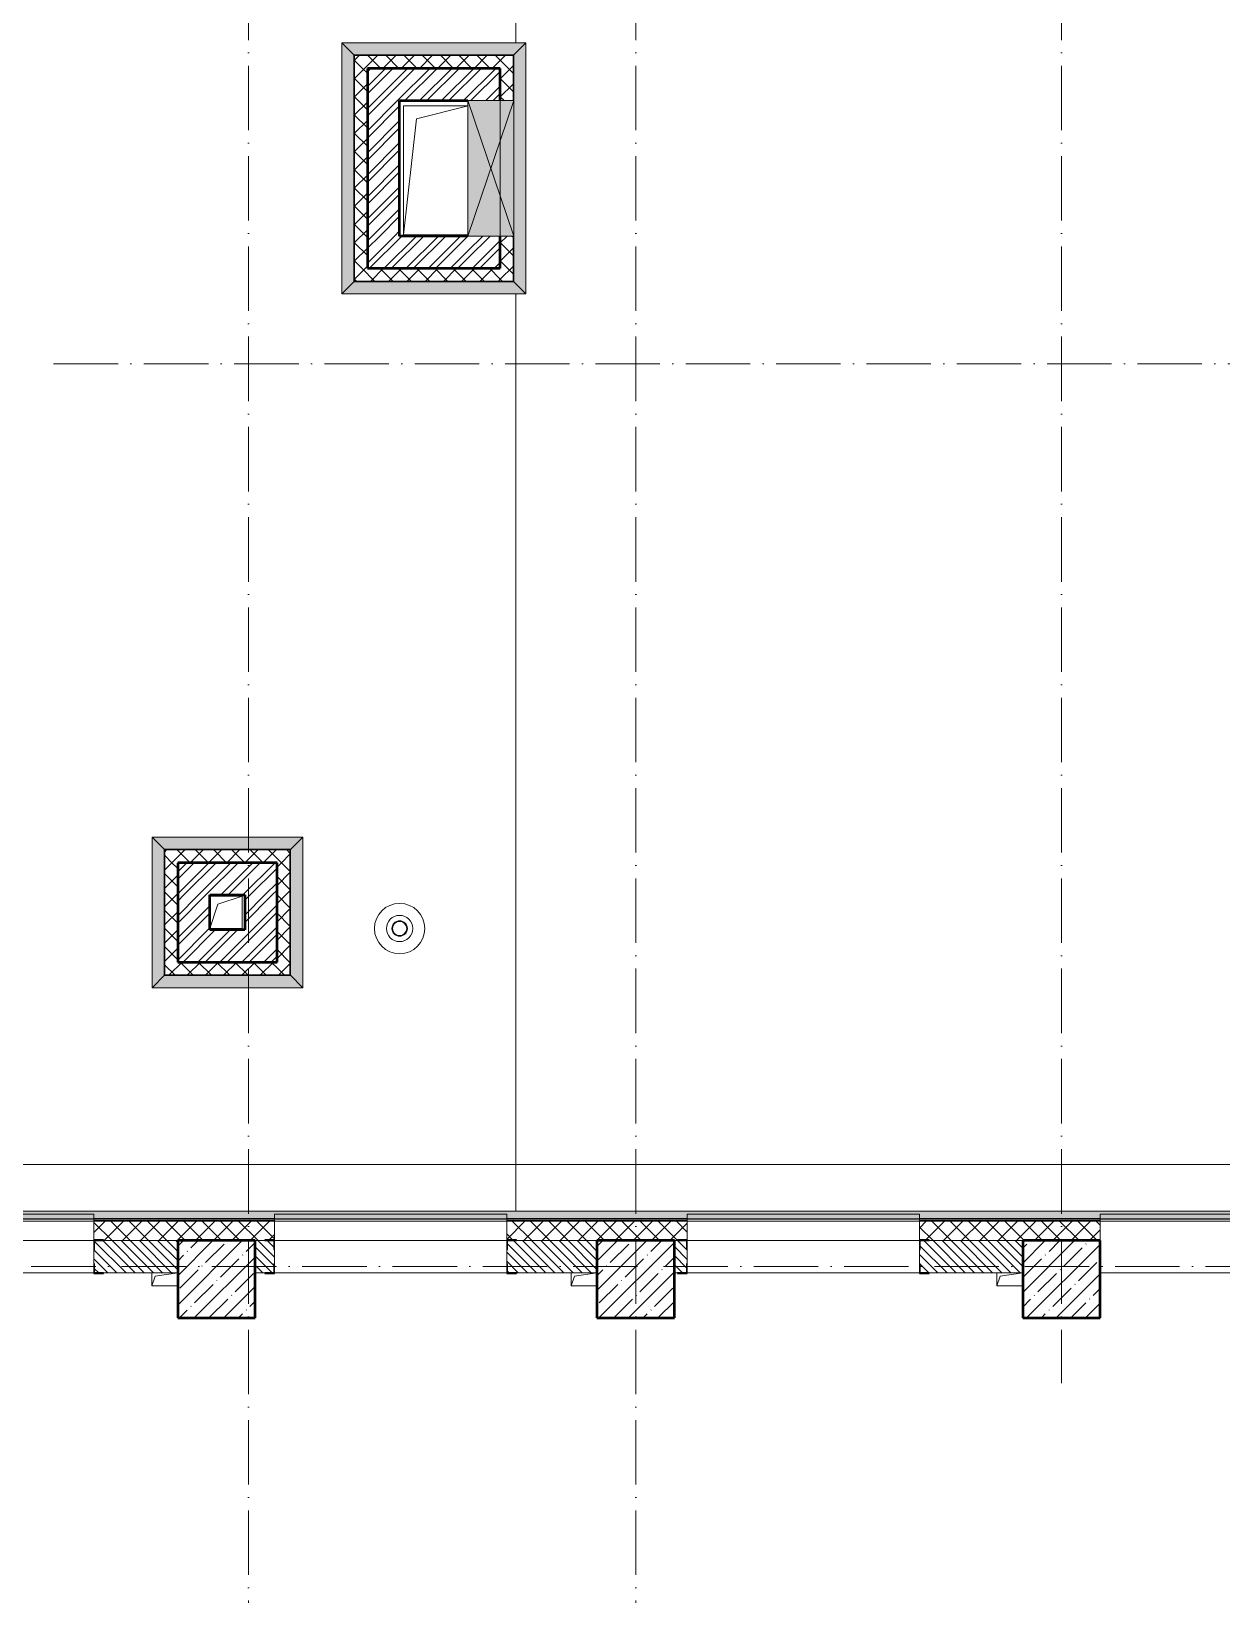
# Model space of a CAD drawing. Header units: millimetres. Extents: x -401725 to 250493, y 305116 to 802890.
# Drawn here: x 18606 to 27833, y 386940 to 399063 of the extents above; entities that cross this region are included whole.
import ezdxf

# ---------------------------------------------------------------- set-up
doc = ezdxf.new("R2010")
doc.units = ezdxf.units.MM
doc.linetypes.add('50_200_ШТРИХ_1Т_ш5_п1_п1_', pattern=[700, 500, -100, 0, -100])
for name, color, linetype, lineweight in [('A-DETL-GENF-OTLN', 7, 'Continuous', 9), ('A-FLOR-____-OTLN', 7, 'Continuous', 9), ('A-GENM-____-MCUT', 7, 'Continuous', 25), ('A-GENM-____-OTLN', 7, 'Continuous', 9), ('A-GENM-____-OTLN-1', 7, 'Continuous', 25), ('A-GLAZ-____-OTLN', 7, 'Continuous', 9), ('A-ROOF-____-OTLN', 7, 'Continuous', 9), ('A-WALL-____-MCUT', 7, 'Continuous', 13), ('A-WALL-____-MCUT-1', 7, 'Continuous', 9), ('A-WALL-____-MCUT-2', 7, 'Continuous', 50), ('A-WALL-____-OTLN', 7, 'Continuous', 9), ('A-WALL-____-PATT-1', 7, 'Continuous', 9), ('A-WALL-FNSH-MCUT-1', 7, 'Continuous', 9), ('S-COLS-____-MCUT', 7, 'Continuous', 50), ('S-COLS-____-OTLN', 7, 'Continuous', 9), ('S-GRID-____-OTLN-1', 7, '50_200_ШТРИХ_1Т_ш5_п1_п1_', 9)]:
    doc.layers.add(name, color=color, linetype=linetype, lineweight=lineweight)
doc.layers.add('A-GLAZ-____-OTLN-1', color=7, linetype='Continuous', lineweight=9, true_color=0xc0c0c0)
doc.layers.add('G-____-____-SYMB-1', color=9, linetype='Continuous', lineweight=9, true_color=0x808080)
pattern_1 = [(45, (-15659.08, 321904.7), (-70.71068, 70.71068), []), (135, (-15659.08, 321904.7), (-70.71068, -70.71068), [])]
pattern_2 = [(135, (-15659.08, 321904.697), (-35.35534, -35.35534), [])]
pattern_3 = [(45, (-15659.08, 321904.7), (-85.53659, 85.53659), []), (45, (-15602.06, 321904.7), (-85.53659, 85.53659), [])]

# ---------------------------------------------------------------- blocks, each defined once
blk = doc.blocks.new('BSC_Колонна _Прямоугольная - 600х600-V73-АР1_План отверстий 2 этажа в осях 1-64_Ю-ЯЯ')
at = {"layer": 'S-COLS-____-OTLN'}
h = blk.add_hatch(dxfattribs=at)
h.set_pattern_fill('FP_85', color=256, style=0, pattern_type=2)
h.set_pattern_definition([(45, (-35700, -67481.04), (-114.04925, 114.04925), []), (45, (-35585.95, -67481.04), (-114.04925, 114.04925), [201.613, -40.323, 3.353, -36.97])])
h.paths.add_polyline_path([(-300, -300), (300, -300), (300, 300), (-300, 300)], flags=0)
at = {"layer": 'S-COLS-____-MCUT'}
for p, q in [((300, 300), (-300, 300)), ((-300, 300), (-300, -300)), ((300, -300), (300, 300)), ((-300, -300), (300, -300))]:
    blk.add_line(p, q, dxfattribs=at)
blk = doc.blocks.new('BSC_Колонна _Прямоугольная - 600х600-V77-АР1_План отверстий 2 этажа в осях 1-64_Ю-ЯЯ')
at = {"layer": 'S-COLS-____-OTLN'}
h = blk.add_hatch(dxfattribs=at)
h.set_pattern_fill('FP_89', color=256, style=0, pattern_type=2)
h.set_pattern_definition([(45, (-38950, -67481.04), (-114.04925, 114.04925), []), (45, (-38835.95, -67481.04), (-114.04925, 114.04925), [201.613, -40.323, 3.353, -36.97])])
h.paths.add_polyline_path([(-300, -300), (300, -300), (300, 300), (-300, 300), (-300, 237)], flags=0)
at = {"layer": 'S-COLS-____-MCUT'}
for p, q in [((300, 300), (-300, 300)), ((-300, 300), (-300, -300)), ((300, -300), (300, 300)), ((-300, -300), (300, -300))]:
    blk.add_line(p, q, dxfattribs=at)
blk = doc.blocks.new('BSC_Колонна _Прямоугольная - 600х600-V85-АР1_План отверстий 2 этажа в осях 1-64_Ю-ЯЯ')
at = {"layer": 'S-COLS-____-OTLN'}
h = blk.add_hatch(dxfattribs=at)
h.set_pattern_fill('FP_98', color=256, style=0, pattern_type=2)
h.set_pattern_definition([(45, (-42250, -67481.04), (-114.04925, 114.04925), []), (45, (-42135.95, -67481.04), (-114.04925, 114.04925), [201.613, -40.323, 3.353, -36.97])])
h.paths.add_polyline_path([(-300, -300), (300, -300), (300, 300), (-300, 300)], flags=0)
at = {"layer": 'S-COLS-____-MCUT'}
for p, q in [((300, 300), (-300, 300)), ((-300, 300), (-300, -300)), ((300, -300), (300, 300)), ((-300, -300), (300, -300))]:
    blk.add_line(p, q, dxfattribs=at)
blk = doc.blocks.new('Фахверк_СКБ_Уголок - 250_1500-27508739-АР1_План отверстий 2 этажа в осях 1-64_Ю-ЯЯ')
at = {"layer": 'A-GENM-____-MCUT'}
for p, q in [((125, 181), (50, 181)), ((50, 181), (50, 175)), ((50, 175), (119, 175)), ((119, 175), (119, 106)), ((125, 106), (125, 181)), ((119, 106), (125, 106)), ((119, -75), (50, -75)), ((50, -75), (50, -81)), ((50, -81), (125, -81)), ((125, -6), (119, -6)), ((119, -6), (119, -75)), ((125, -81), (125, -6))]:
    blk.add_line(p, q, dxfattribs=at)
blk = doc.blocks.new('Фахверк_СКБ_Уголок - 250_1500_1-27508816-АР1_План отверстий 2 этажа в осях 1-64_Ю-ЯЯ')
at = {"layer": 'A-GENM-____-MCUT'}
for p, q in [((200, 181), (125, 181)), ((125, 181), (125, 106)), ((131, 106), (131, 175)), ((131, 175), (200, 175)), ((200, 175), (200, 181)), ((125, 106), (131, 106)), ((131, -6), (125, -6)), ((125, -6), (125, -81)), ((125, -81), (200, -81)), ((131, -75), (131, -6)), ((200, -75), (131, -75)), ((200, -81), (200, -75))]:
    blk.add_line(p, q, dxfattribs=at)
blk = doc.blocks.new('Отлив_СКБ - Отлив витража_СФТК-31884011-АР1_План отверстий 2 этажа в осях 1-64_Ю-ЯЯ')
at = {"layer": 'A-GLAZ-____-OTLN-1'}
for points in [[(1800, 2), (1800, 37), (0, 37), (0, 2), (1715, 2)], [(1715, 0), (1800, 0), (1800, 2), (0, 2), (0, 0)]]:
    blk.add_hatch(color=256, dxfattribs=at).paths.add_polyline_path(points, flags=0)
at = {"layer": 'A-GLAZ-____-OTLN'}
for p, q in [((0, 3), (0, 37)), ((1800, 37), (0, 37)), ((0, 2), (1800, 2)), ((1800, 37), (1800, 3)), ((1800, 0), (0, 0))]:
    blk.add_line(p, q, dxfattribs=at)
blk = doc.blocks.new('Кровельный аэратор - 143_Кровельный аэратор-15605992-АР1_План отверстий 2 этажа в осях 1-64_Ю-ЯЯ')
at = {"layer": 'A-GENM-____-OTLN'}
for radius, start, end in [(195, 360, 180), (195, 180, 360), (102, 360, 180), (102, 180, 360), (60, 360, 180), (60, 180, 360), (55, 360, 180), (55, 180, 360)]:
    blk.add_arc((0, 0), radius, start, end, dxfattribs=at)
blk = doc.blocks.new('AR_Отверстие прямоугольное _в плите_ - AR_Отверстие прямоугольное _в плите_-V173-АР1_План отверстий 2 этажа в осях 1-64_Ю-ЯЯ')
at = {"layer": 'A-GENM-____-OTLN'}
for p, q in [((-100, 50), (-100, -50)), ((-100, -50), (-75, 25)), ((-75, 25), (100, 50)), ((-100, -50), (100, -50))]:
    blk.add_line(p, q, dxfattribs=at)
blk = doc.blocks.new('AR_Отверстие прямоугольное _в плите_ - AR_Отверстие прямоугольное _в плите_-30458064-АР1_План отверстий 2 этажа в осях 1-64_Ю-ЯЯ')
at = {"layer": 'A-GENM-____-OTLN'}
for p, q in [((125, 125), (-125, 125)), ((-63, 63), (125, 125)), ((125, -125), (125, 125)), ((-125, -125), (-63, 63)), ((-125, -125), (125, -125))]:
    blk.add_line(p, q, dxfattribs=at)
blk = doc.blocks.new('AR_Отверстие прямоугольное _в плите_ - AR_Отверстие прямоугольное _в плите_-30552728-АР1_План отверстий 2 этажа в осях 1-64_Ю-ЯЯ')
at = {"layer": 'A-GENM-____-OTLN'}
for p, q in [((249, 500), (-250, 500)), ((-250, 500), (-250, -500)), ((-150, 400), (249, 500)), ((-250, -500), (-150, 400)), ((-250, -500), (249, -500))]:
    blk.add_line(p, q, dxfattribs=at)
blk = doc.blocks.new('AR_Отверстие прямоугольное _в стене__БезПР - AR_Отверстие прямоугольное _в стене__БезПР-31948034-АР1_План отверстий 2 этажа в осях 1-64_Ю-ЯЯ')
at = {"layer": 'A-GLAZ-____-OTLN'}
blk.add_hatch(color=256, dxfattribs=at).paths.add_polyline_path([(525, 230), (-525, 230), (-525, -125), (525, -125), (525, 211)], flags=0)
at = {"layer": 'A-DETL-GENF-OTLN'}
for p, q in [((-525, -125), (-525, 230)), ((-525, 230), (525, 230)), ((525, 230), (-525, -125)), ((-525, 230), (525, -125)), ((525, 230), (-525, 230)), ((-525, 230), (-525, -125)), ((525, 230), (525, -125)), ((525, -125), (525, 230)), ((525, -125), (-525, -125)), ((-525, -125), (525, -125))]:
    blk.add_line(p, q, dxfattribs=at)
at = {"layer": 'A-GLAZ-____-OTLN'}
blk.add_line((525, 125), (-525, 125), dxfattribs=at)
blk = doc.blocks.new('Отлив_СКБ1 - Отлив_Шахты-32497870-АР1_План отверстий 2 этажа в осях 1-64_Ю-ЯЯ')
at = {"layer": 'A-GLAZ-____-OTLN-1'}
blk.add_hatch(color=256, dxfattribs=at).paths.add_polyline_path([(969, -199), (873, -103), (873, -105), (-103, -105), (-103, -103), (-199, -199), (875, -199)], flags=0)
at = {"layer": 'A-GLAZ-____-OTLN'}
for p, q in [((-199, -199), (-103, -103)), ((873, -103), (969, -199)), ((-199, -199), (969, -199))]:
    blk.add_line(p, q, dxfattribs=at)
blk = doc.blocks.new('Отлив_СКБ1 - Отлив_Шахты-30185863-АР1_План отверстий 2 этажа в осях 1-64_Ю-ЯЯ')
at = {"layer": 'A-GLAZ-____-OTLN-1'}
blk.add_hatch(color=256, dxfattribs=at).paths.add_polyline_path([(1229, -199), (1133, -103), (1133, -105), (-103, -105), (-103, -103), (-199, -199), (1135, -199)], flags=0)
at = {"layer": 'A-GLAZ-____-OTLN'}
for p, q in [((-199, -199), (-103, -103)), ((1133, -103), (1229, -199)), ((-199, -199), (1229, -199))]:
    blk.add_line(p, q, dxfattribs=at)
blk = doc.blocks.new('Отлив_СКБ1 - Отлив_Шахты-32493152-АР1_План отверстий 2 этажа в осях 1-64_Ю-ЯЯ')
at = {"layer": 'A-GLAZ-____-OTLN-1'}
blk.add_hatch(color=256, dxfattribs=at).paths.add_polyline_path([(-199, -199), (1749, -199), (1653, -103), (1653, -105), (-103, -105), (-103, -103), (-105, -105)], flags=0)
at = {"layer": 'A-GLAZ-____-OTLN'}
for p, q in [((-199, -199), (-103, -103)), ((1653, -103), (1749, -199)), ((-199, -199), (1749, -199))]:
    blk.add_line(p, q, dxfattribs=at)
blk = doc.blocks.new('Отлив_СКБ1 - Отлив_Фасады на кровле-32719942-АР1_План отверстий 2 этажа в осях 1-64_Ю-ЯЯ')
at = {"layer": 'A-GLAZ-____-OTLN-1'}
blk.add_hatch(color=256, dxfattribs=at).paths.add_polyline_path([(18850, 170), (18850, 204), (20650, 204), (20650, 170), (21320, 170), (21320, 228), (228, 228), (170, 170), (2850, 170), (2850, 204), (4650, 204), (4650, 170), (6050, 170), (6050, 204), (7850, 204), (7850, 170), (9250, 170), (9250, 204), (11050, 204), (11050, 170), (12450, 170), (12450, 204), (14250, 204), (14250, 170), (15650, 170), (15650, 204), (17450, 204), (17450, 170), (18705, 170)], flags=0)
at = {"layer": 'A-GLAZ-____-OTLN'}
blk.add_line((21320, 228), (228, 228), dxfattribs=at)

msp = doc.modelspace()

# ---------------------------------------------------------------- hatches: boundary and pattern name
at = {"layer": 'A-WALL-____-PATT-1'}
h = msp.add_hatch(dxfattribs=at)
h.set_pattern_fill('FP_1', color=256, style=0, pattern_type=2)
h.set_pattern_definition(pattern_1)
h.paths.add_polyline_path([(21443.2516, 398775.7392), (22340.9187, 398775.7392), (22340.9187, 398875.7392), (21110.9187, 398875.7392), (21110.9187, 398775.7392), (21210.9187, 398775.7392)], flags=0)
h = msp.add_hatch(dxfattribs=at)
h.set_pattern_fill('FP_1', color=256, style=0, pattern_type=2)
h.set_pattern_definition(pattern_1)
h.paths.add_polyline_path([(21110.9187, 397225.7392), (21210.9187, 397225.7392), (21210.9187, 398775.7392), (21110.9187, 398775.7392), (21110.9187, 397291.428)], flags=0)
h = msp.add_hatch(dxfattribs=at)
h.set_pattern_fill('FP_3', color=256, style=0, pattern_type=2)
h.set_pattern_definition(pattern_3)
h.paths.add_polyline_path([(21460.9187, 398525.7392), (22240.9187, 398525.7392), (22240.9187, 398775.7392), (21210.9187, 398775.7392), (21210.9187, 398525.7392), (21443.2516, 398525.7392)], flags=0)
h = msp.add_hatch(dxfattribs=at)
h.set_pattern_fill('FP_1', color=256, style=0, pattern_type=2)
h.set_pattern_definition(pattern_1)
h.paths.add_polyline_path([(22340.9187, 397125.7392), (22340.9187, 397475.7392), (22240.9187, 397475.7392), (22240.9187, 397125.7392), (22327.0019, 397125.7392)], flags=0)
h.paths.add_polyline_path([(22240.9187, 398525.7392), (22340.9187, 398525.7392), (22340.9187, 398775.7392), (22240.9187, 398775.7392)], flags=0)
h = msp.add_hatch(dxfattribs=at)
h.set_pattern_fill('FP_3', color=256, style=0, pattern_type=2)
h.set_pattern_definition(pattern_3)
h.paths.add_polyline_path([(21443.2516, 397475.7392), (21460.9187, 397475.7392), (21460.9187, 398525.7392), (21210.9187, 398525.7392), (21210.9187, 397475.7392)], flags=0)
h = msp.add_hatch(dxfattribs=at)
h.set_pattern_fill('FP_3', color=256, style=0, pattern_type=2)
h.set_pattern_definition(pattern_3)
h.paths.add_polyline_path([(21443.2516, 397225.7392), (21990.9187, 397225.7392), (21990.9187, 397475.7392), (21210.9187, 397475.7392), (21210.9187, 397225.7392)], flags=0)
h = msp.add_hatch(dxfattribs=at)
h.set_pattern_fill('FP_3', color=256, style=0, pattern_type=2)
h.set_pattern_definition(pattern_3)
h.paths.add_polyline_path([(22240.9187, 397225.7392), (22240.9187, 397475.7392), (21990.9187, 397475.7392), (21990.9187, 397225.7392)], flags=0)
h = msp.add_hatch(dxfattribs=at)
h.set_pattern_fill('FP_1', color=256, style=0, pattern_type=2)
h.set_pattern_definition(pattern_1)
h.paths.add_polyline_path([(22240.9187, 397125.7392), (22240.9187, 397225.7392), (21110.9187, 397225.7392), (21110.9187, 397125.7392), (21885.1268, 397125.7392)], flags=0)
h = msp.add_hatch(dxfattribs=at)
h.set_pattern_fill('FP_1', color=256, style=0, pattern_type=2)
h.set_pattern_definition(pattern_1)
h.paths.add_polyline_path([(20610.9187, 392615.7392), (20610.9187, 392715.7392), (19640.9187, 392715.7392), (19640.9187, 392615.7392), (20559.5013, 392615.7392)], flags=0)
h = msp.add_hatch(dxfattribs=at)
h.set_pattern_fill('FP_1', color=256, style=0, pattern_type=2)
h.set_pattern_definition(pattern_1)
h.paths.add_polyline_path([(19740.9187, 391845.7392), (19740.9187, 392615.7392), (19640.9187, 392615.7392), (19640.9187, 391845.7392), (19675.7509, 391845.7392)], flags=0)
h = msp.add_hatch(dxfattribs=at)
h.set_pattern_fill('FP_3', color=256, style=0, pattern_type=2)
h.set_pattern_definition(pattern_3)
h.paths.add_polyline_path([(19990.9187, 392365.7392), (20510.9187, 392365.7392), (20510.9187, 392615.7392), (19740.9187, 392615.7392), (19740.9187, 392365.7392)], flags=0)
h = msp.add_hatch(dxfattribs=at)
h.set_pattern_fill('FP_1', color=256, style=0, pattern_type=2)
h.set_pattern_definition(pattern_1)
h.paths.add_polyline_path([(20610.9187, 391745.7392), (20610.9187, 392615.7392), (20510.9187, 392615.7392), (20510.9187, 391745.7392), (20559.5013, 391745.7392)], flags=0)
h = msp.add_hatch(dxfattribs=at)
h.set_pattern_fill('FP_3', color=256, style=0, pattern_type=2)
h.set_pattern_definition(pattern_3)
h.paths.add_polyline_path([(19990.9187, 392095.7392), (19990.9187, 392365.7392), (19740.9187, 392365.7392), (19740.9187, 392095.7392)], flags=0)
h = msp.add_hatch(dxfattribs=at)
h.set_pattern_fill('FP_3', color=256, style=0, pattern_type=2)
h.set_pattern_definition(pattern_3)
h.paths.add_polyline_path([(20510.9187, 391845.7392), (20510.9187, 392365.7392), (20260.9187, 392365.7392), (20260.9187, 391845.7392)], flags=0)
h = msp.add_hatch(dxfattribs=at)
h.set_pattern_fill('FP_3', color=256, style=0, pattern_type=2)
h.set_pattern_definition(pattern_3)
h.paths.add_polyline_path([(19740.9187, 391845.7392), (20260.9187, 391845.7392), (20260.9187, 392095.7392), (19740.9187, 392095.7392), (19740.9187, 392044.5878)], flags=0)
h = msp.add_hatch(dxfattribs=at)
h.set_pattern_fill('FP_1', color=256, style=0, pattern_type=2)
h.set_pattern_definition(pattern_1)
h.paths.add_polyline_path([(19675.7509, 391745.7392), (20510.9187, 391745.7392), (20510.9187, 391845.7392), (19640.9187, 391845.7392), (19640.9187, 391745.7392)], flags=0)
h = msp.add_hatch(dxfattribs=at)
h.set_pattern_fill('FP_1', color=256, style=0, pattern_type=2)
h.set_pattern_definition(pattern_1)
h.paths.add_polyline_path([(29540.9187, 389685.7392), (29555.9187, 389685.7392), (29555.9187, 389835.7392), (28690.9187, 389835.7392), (28690.9187, 389685.7392), (29397.0046, 389685.7392)], flags=0)
h.paths.add_polyline_path([(25862.0033, 389685.7392), (26890.9187, 389685.7392), (26890.9187, 389835.7392), (25490.9187, 389835.7392), (25490.9187, 389691.7392), (25565.9187, 389691.7392), (25565.9187, 389685.7392)], flags=0)
h.paths.add_polyline_path([(23590.9187, 389685.7392), (23615.9187, 389685.7392), (23615.9187, 389691.7392), (23690.9187, 389691.7392), (23690.9187, 389835.7392), (22290.9187, 389835.7392), (22290.9187, 389691.7392), (22365.9187, 389691.7392), (22365.9187, 389685.7392), (23210.7523, 389685.7392)], flags=0)
h.paths.add_polyline_path([(19675.7509, 389685.7392), (20415.9187, 389685.7392), (20415.9187, 389691.7392), (20490.9187, 389691.7392), (20490.9187, 389835.7392), (19090.9187, 389835.7392), (19090.9187, 389691.7392), (19165.9187, 389691.7392), (19165.9187, 389685.7392)], flags=0)
h.paths.add_polyline_path([(17215.9187, 389685.7392), (17215.9187, 389691.7392), (17290.9187, 389691.7392), (17290.9187, 389835.7392), (15890.9187, 389835.7392), (15890.9187, 389691.7392), (15965.9187, 389691.7392), (15965.9187, 389685.7392), (17024.4999, 389685.7392)], flags=0)
h.paths.add_polyline_path([(14015.9187, 389685.7392), (14015.9187, 389691.7392), (14090.9187, 389691.7392), (14090.9187, 389835.7392), (12690.9187, 389835.7392), (12690.9187, 389691.7392), (12765.9187, 389691.7392), (12765.9187, 389685.7392), (13590.9187, 389685.7392)], flags=0)
h.paths.add_polyline_path([(10815.9187, 389685.7392), (10815.9187, 389691.7392), (10890.9187, 389691.7392), (10890.9187, 389835.7392), (8040.9187, 389835.7392), (8040.9187, 389685.7392), (9070.7469, 389685.7392)], flags=0)
h = msp.add_hatch(dxfattribs=at)
h.set_pattern_fill('FP_6', color=256, style=0, pattern_type=2)
h.set_pattern_definition(pattern_2)
h.paths.add_polyline_path([(19675.7509, 389435.7392), (19740.9187, 389435.7392), (19740.9187, 389685.7392), (19096.9187, 389685.7392), (19096.9187, 389616.7392), (19090.9187, 389616.7392), (19090.9187, 389504.7392), (19096.9187, 389504.7392), (19096.9187, 389435.7392), (19165.9187, 389435.7392)], flags=0)
h.paths.add_polyline_path([(17024.4999, 389435.7392), (17284.9187, 389435.7392), (17284.9187, 389504.7392), (17290.9187, 389504.7392), (17290.9187, 389616.7392), (17284.9187, 389616.7392), (17284.9187, 389685.7392), (16740.9187, 389685.7392), (16740.9187, 389435.7392)], flags=0)
h = msp.add_hatch(dxfattribs=at)
h.set_pattern_fill('FP_6', color=256, style=0, pattern_type=2)
h.set_pattern_definition(pattern_2)
h.paths.add_polyline_path([(22327.0019, 389435.7392), (22990.9187, 389435.7392), (22990.9187, 389685.7392), (22296.9187, 389685.7392), (22296.9187, 389616.7392), (22290.9187, 389616.7392), (22290.9187, 389504.7392), (22296.9187, 389504.7392), (22296.9187, 389435.7392)], flags=0)
h.paths.add_polyline_path([(20484.9187, 389435.7392), (20484.9187, 389504.7392), (20490.9187, 389504.7392), (20490.9187, 389616.7392), (20484.9187, 389616.7392), (20484.9187, 389685.7392), (20340.9187, 389685.7392), (20340.9187, 389435.7392), (20415.9187, 389435.7392)], flags=0)
h = msp.add_hatch(dxfattribs=at)
h.set_pattern_fill('FP_6', color=256, style=0, pattern_type=2)
h.set_pattern_definition(pattern_2)
h.paths.add_polyline_path([(25496.9187, 389435.7392), (26290.9187, 389435.7392), (26290.9187, 389685.7392), (25496.9187, 389685.7392), (25496.9187, 389616.7392), (25490.9187, 389616.7392), (25490.9187, 389504.7392), (25496.9187, 389504.7392), (25496.9187, 389437.6142)], flags=0)
h.paths.add_polyline_path([(23615.9187, 389435.7392), (23684.9187, 389435.7392), (23684.9187, 389504.7392), (23690.9187, 389504.7392), (23690.9187, 389616.7392), (23684.9187, 389616.7392), (23684.9187, 389685.7392), (23590.9187, 389685.7392), (23590.9187, 389435.7392)], flags=0)

# ---------------------------------------------------------------- linework, layer by layer
at = {"layer": 'A-FLOR-____-OTLN'}
for p, q in [((21492.1941, 398483.9577), (21990.9187, 398483.9577)), ((21492.1941, 397483.9577), (21492.1941, 398483.9577)), ((21990.9187, 397483.9577), (21492.1941, 397483.9577)), ((19990.9187, 392355.7392), (20240.9187, 392355.7392)), ((20240.9187, 392355.7392), (20240.9187, 392105.7392)), ((20240.9187, 392105.7392), (19990.9187, 392105.7392))]:
    msp.add_line(p, q, dxfattribs=at)
at = {"layer": 'A-ROOF-____-OTLN'}
for p, q in [((22360.9187, 398974.7392), (22360.9187, 403939.6034)), ((22360.9187, 389913.7392), (22360.9187, 397026.7392))]:
    msp.add_line(p, q, dxfattribs=at)
at = {"layer": 'A-WALL-____-MCUT'}
for p, q in [((19165.9187, 389685.7392), (19740.9187, 389685.7392)), ((20340.9187, 389685.7392), (20415.9187, 389685.7392)), ((22365.9187, 389685.7392), (22990.9187, 389685.7392)), ((23590.9187, 389685.7392), (23615.9187, 389685.7392)), ((25565.9187, 389685.7392), (26290.9187, 389685.7392)), ((19090.9187, 389616.7392), (19090.9187, 389504.7392)), ((20490.9187, 389504.7392), (20490.9187, 389616.7392)), ((22290.9187, 389616.7392), (22290.9187, 389504.7392)), ((23690.9187, 389504.7392), (23690.9187, 389616.7392)), ((25490.9187, 389616.7392), (25490.9187, 389504.7392)), ((19165.9187, 389435.7392), (19740.9187, 389435.7392)), ((20340.9187, 389435.7392), (20415.9187, 389435.7392)), ((22365.9187, 389435.7392), (22990.9187, 389435.7392)), ((23590.9187, 389435.7392), (23615.9187, 389435.7392)), ((25565.9187, 389435.7392), (26290.9187, 389435.7392))]:
    msp.add_line(p, q, dxfattribs=at)
at = {"layer": 'A-WALL-____-MCUT-1'}
for p, q in [((21107.9187, 398880.7392), (21105.9187, 398880.7392)), ((21105.9187, 398880.7392), (21105.9187, 398878.7392)), ((22345.9187, 398878.7392), (21105.9187, 398878.7392)), ((21105.9187, 398875.7392), (21107.9187, 398875.7392)), ((21107.9187, 398880.7392), (21107.9187, 397120.7392)), ((22340.9187, 398875.7392), (21110.9187, 398875.7392)), ((21110.9187, 398875.7392), (21110.9187, 397125.7392)), ((22340.9187, 398525.7392), (22340.9187, 398875.7392)), ((22345.9187, 398880.7392), (22343.9187, 398880.7392)), ((22343.9187, 398525.7392), (22343.9187, 398880.7392)), ((22345.9187, 398875.7392), (22343.9187, 398875.7392)), ((22345.9187, 398878.7392), (22345.9187, 398880.7392)), ((22340.9187, 397125.7392), (22340.9187, 397475.7392)), ((22343.9187, 397120.7392), (22343.9187, 397475.7392)), ((21107.9187, 397125.7392), (21105.9187, 397125.7392)), ((21105.9187, 397122.7392), (22345.9187, 397122.7392)), ((21105.9187, 397122.7392), (21105.9187, 397120.7392)), ((21105.9187, 397120.7392), (21107.9187, 397120.7392)), ((21110.9187, 397125.7392), (22340.9187, 397125.7392)), ((22340.9187, 397122.7392), (22340.9187, 397120.7392)), ((22343.9187, 397120.7392), (22345.9187, 397120.7392)), ((22345.9187, 397120.7392), (22345.9187, 397122.7392)), ((19637.9187, 392720.7392), (19635.9187, 392720.7392)), ((19635.9187, 392720.7392), (19635.9187, 392718.7392)), ((20615.9187, 392718.7392), (19635.9187, 392718.7392)), ((19635.9187, 392715.7392), (19637.9187, 392715.7392)), ((19637.9187, 392720.7392), (19637.9187, 391740.7392)), ((20610.9187, 392715.7392), (19640.9187, 392715.7392)), ((19640.9187, 392715.7392), (19640.9187, 391745.7392)), ((20610.9187, 391745.7392), (20610.9187, 392715.7392)), ((20615.9187, 392720.7392), (20613.9187, 392720.7392)), ((20613.9187, 391740.7392), (20613.9187, 392720.7392)), ((20613.9187, 392715.7392), (20615.9187, 392715.7392)), ((20615.9187, 392718.7392), (20615.9187, 392720.7392)), ((19637.9187, 391745.7392), (19635.9187, 391745.7392)), ((19635.9187, 391742.7392), (20615.9187, 391742.7392)), ((19635.9187, 391742.7392), (19635.9187, 391740.7392)), ((19635.9187, 391740.7392), (19637.9187, 391740.7392)), ((19640.9187, 391745.7392), (20610.9187, 391745.7392)), ((20610.9187, 391742.7392), (20610.9187, 391740.7392)), ((20613.9187, 391740.7392), (20615.9187, 391740.7392)), ((20615.9187, 391740.7392), (20615.9187, 391742.7392)), ((20490.9187, 389847.7392), (19090.9187, 389847.7392)), ((20490.9187, 389841.7392), (19090.9187, 389841.7392)), ((20490.9187, 389835.7392), (19090.9187, 389835.7392)), ((19090.9187, 389835.7392), (19090.9187, 389691.7392)), ((20490.9187, 389691.7392), (20490.9187, 389835.7392)), ((23690.9187, 389847.7392), (22290.9187, 389847.7392)), ((23690.9187, 389841.7392), (22290.9187, 389841.7392)), ((22290.9187, 389835.7392), (22290.9187, 389835.7392)), ((22290.9187, 389835.7392), (22290.9187, 389691.7392)), ((23690.9187, 389691.7392), (23690.9187, 389835.7392)), ((26890.9187, 389847.7392), (25490.9187, 389847.7392)), ((26890.9187, 389841.7392), (25490.9187, 389841.7392)), ((25490.9187, 389835.7392), (25490.9187, 389835.7392)), ((25490.9187, 389835.7392), (25490.9187, 389691.7392)), ((26890.9187, 389685.7392), (26890.9187, 389835.7392))]:
    msp.add_line(p, q, dxfattribs=at)
at = {"layer": 'A-WALL-____-MCUT-2'}
for p, q in [((22240.9187, 398775.7392), (21210.9187, 398775.7392)), ((21210.9187, 398775.7392), (21210.9187, 397225.7392)), ((22240.9187, 398525.7392), (22240.9187, 398775.7392)), ((21460.9187, 398525.7392), (21990.9187, 398525.7392)), ((21460.9187, 397475.7392), (21460.9187, 398525.7392)), ((21990.9187, 397475.7392), (21460.9187, 397475.7392)), ((22240.9187, 397225.7392), (22240.9187, 397475.7392)), ((21210.9187, 397225.7392), (22240.9187, 397225.7392)), ((20510.9187, 392615.7392), (19740.9187, 392615.7392)), ((19740.9187, 392615.7392), (19740.9187, 391845.7392)), ((20510.9187, 391845.7392), (20510.9187, 392615.7392)), ((19990.9187, 392365.7392), (20260.9187, 392365.7392)), ((19990.9187, 392095.7392), (19990.9187, 392365.7392)), ((20260.9187, 392365.7392), (20260.9187, 392095.7392)), ((20260.9187, 392095.7392), (19990.9187, 392095.7392)), ((19740.9187, 391845.7392), (20510.9187, 391845.7392))]:
    msp.add_line(p, q, dxfattribs=at)
at = {"layer": 'A-WALL-____-OTLN'}
for p, q in [((17290.9187, 389835.7392), (19090.9187, 389835.7392)), ((20490.9187, 389835.7392), (22290.9187, 389835.7392)), ((23690.9187, 389835.7392), (25490.9187, 389835.7392)), ((26890.9187, 389835.7392), (28690.9187, 389835.7392)), ((19090.9187, 389685.7392), (17290.9187, 389685.7392)), ((22290.9187, 389685.7392), (20490.9187, 389685.7392)), ((25490.9187, 389685.7392), (23690.9187, 389685.7392)), ((19090.9187, 389435.7392), (17290.9187, 389435.7392)), ((22290.9187, 389435.7392), (20490.9187, 389435.7392)), ((25490.9187, 389435.7392), (23690.9187, 389435.7392)), ((28690.9187, 389435.7392), (26890.9187, 389435.7392))]:
    msp.add_line(p, q, dxfattribs=at)
at = {"layer": 'A-WALL-FNSH-MCUT-1'}
for p, q in [((21105.9187, 398878.7392), (21105.9187, 397122.7392)), ((22343.9187, 398880.7392), (21107.9187, 398880.7392)), ((22345.9187, 398525.7392), (22345.9187, 398878.7392)), ((22345.9187, 397122.7392), (22345.9187, 397475.7392)), ((21210.9187, 397225.7392), (21210.9187, 397225.7392)), ((21107.9187, 397120.7392), (22343.9187, 397120.7392)), ((19635.9187, 392718.7392), (19635.9187, 391742.7392)), ((20613.9187, 392720.7392), (19637.9187, 392720.7392)), ((20615.9187, 391742.7392), (20615.9187, 392718.7392)), ((19637.9187, 391740.7392), (20613.9187, 391740.7392)), ((20490.9187, 389855.7392), (19090.9187, 389855.7392)), ((19090.9187, 389855.7392), (19090.9187, 389835.7392)), ((20490.9187, 389835.7392), (20490.9187, 389855.7392)), ((23690.9187, 389855.7392), (22290.9187, 389855.7392)), ((22290.9187, 389855.7392), (22290.9187, 389835.7392)), ((22290.9187, 389835.7392), (23690.9187, 389835.7392)), ((23690.9187, 389835.7392), (23690.9187, 389855.7392)), ((26890.9187, 389855.7392), (25490.9187, 389855.7392)), ((25490.9187, 389855.7392), (25490.9187, 389835.7392)), ((25490.9187, 389835.7392), (26890.9187, 389835.7392)), ((26890.9187, 389835.7392), (26890.9187, 389855.7392))]:
    msp.add_line(p, q, dxfattribs=at)
at = {"layer": 'G-____-____-SYMB-1'}
msp.add_line((-20469.6177, 390275.7392), (89011.1097, 390275.7392), dxfattribs=at)
at = {"layer": 'S-GRID-____-OTLN-1'}
for p, q in [((20290.9187, 412797.5486), (20290.9187, 374796.285)), ((23290.9187, 412797.5486), (23290.9187, 374796.285)), ((26590.9187, 412797.5486), (26590.9187, 388580.1809)), ((18778.3647, 396485.7392), (88415.3253, 396485.7392)), ((88415.3253, 389485.7392), (-20327.8515, 389485.7392))]:
    msp.add_line(p, q, dxfattribs=at)

# ---------------------------------------------------------------- block references
at = {"layer": 'A-GENM-____-OTLN'}
for name, p in [('AR_Отверстие прямоугольное _в плите_ - AR_Отверстие прямоугольное _в плите_-30552728-АР1_План отверстий 2 этажа в осях 1-64_Ю-ЯЯ', (21742.1941, 397983.9577)), ('AR_Отверстие прямоугольное _в плите_ - AR_Отверстие прямоугольное _в плите_-30458064-АР1_План отверстий 2 этажа в осях 1-64_Ю-ЯЯ', (20115.9187, 392230.7392)), ('Кровельный аэратор - 143_Кровельный аэратор-15605992-АР1_План отверстий 2 этажа в осях 1-64_Ю-ЯЯ', (21460.9187, 392105.7392)), ('AR_Отверстие прямоугольное _в плите_ - AR_Отверстие прямоугольное _в плите_-V173-АР1_План отверстий 2 этажа в осях 1-64_Ю-ЯЯ', (19640.9187, 389385.7392)), ('AR_Отверстие прямоугольное _в плите_ - AR_Отверстие прямоугольное _в плите_-V173-АР1_План отверстий 2 этажа в осях 1-64_Ю-ЯЯ', (22890.9187, 389385.7392)), ('AR_Отверстие прямоугольное _в плите_ - AR_Отверстие прямоугольное _в плите_-V173-АР1_План отверстий 2 этажа в осях 1-64_Ю-ЯЯ', (26190.9187, 389385.7392))]:
    msp.add_blockref(name, p, dxfattribs=at)
at = {"layer": 'A-GENM-____-OTLN-1', "rotation": 180}
for name, p in [('Фахверк_СКБ_Уголок - 250_1500-27508739-АР1_План отверстий 2 этажа в осях 1-64_Ю-ЯЯ', (19215.9187, 389610.7392)), ('Фахверк_СКБ_Уголок - 250_1500_1-27508816-АР1_План отверстий 2 этажа в осях 1-64_Ю-ЯЯ', (20615.9187, 389610.7392)), ('Фахверк_СКБ_Уголок - 250_1500-27508739-АР1_План отверстий 2 этажа в осях 1-64_Ю-ЯЯ', (22415.9187, 389610.7392)), ('Фахверк_СКБ_Уголок - 250_1500_1-27508816-АР1_План отверстий 2 этажа в осях 1-64_Ю-ЯЯ', (23815.9187, 389610.7392)), ('Фахверк_СКБ_Уголок - 250_1500-27508739-АР1_План отверстий 2 этажа в осях 1-64_Ю-ЯЯ', (25615.9187, 389610.7392))]:
    msp.add_blockref(name, p, dxfattribs=at)
at = {"layer": 'A-GLAZ-____-OTLN'}
for name, p, rotation in [('Отлив_СКБ1 - Отлив_Шахты-30185863-АР1_План отверстий 2 этажа в осях 1-64_Ю-ЯЯ', (22240.9187, 398775.7392), 180), ('Отлив_СКБ1 - Отлив_Шахты-32493152-АР1_План отверстий 2 этажа в осях 1-64_Ю-ЯЯ', (21210.9187, 398775.7392), 269.9999999999998), ('Отлив_СКБ1 - Отлив_Шахты-32493152-АР1_План отверстий 2 этажа в осях 1-64_Ю-ЯЯ', (22240.9187, 397225.7392), 89.99999999999984), ('AR_Отверстие прямоугольное _в стене__БезПР - AR_Отверстие прямоугольное _в стене__БезПР-31948034-АР1_План отверстий 2 этажа в осях 1-64_Ю-ЯЯ', (22115.9187, 398000.7392), 270), ('Отлив_СКБ1 - Отлив_Шахты-32497870-АР1_План отверстий 2 этажа в осях 1-64_Ю-ЯЯ', (19740.9187, 392615.7392), 270), ('Отлив_СКБ1 - Отлив_Шахты-32497870-АР1_План отверстий 2 этажа в осях 1-64_Ю-ЯЯ', (20510.9187, 392615.7392), 180), ('Отлив_СКБ1 - Отлив_Шахты-32497870-АР1_План отверстий 2 этажа в осях 1-64_Ю-ЯЯ', (20510.9187, 391845.7392), 90)]:
    msp.add_blockref(name, p, dxfattribs=dict(at, rotation=rotation))
for name, p in [('Отлив_СКБ1 - Отлив_Шахты-30185863-АР1_План отверстий 2 этажа в осях 1-64_Ю-ЯЯ', (21210.9187, 397225.7392)), ('Отлив_СКБ1 - Отлив_Шахты-32497870-АР1_План отверстий 2 этажа в осях 1-64_Ю-ЯЯ', (19740.9187, 391845.7392)), ('Отлив_СКБ1 - Отлив_Фасады на кровле-32719942-АР1_План отверстий 2 этажа в осях 1-64_Ю-ЯЯ', (8040.9187, 389685.7392)), ('Отлив_СКБ - Отлив витража_СФТК-31884011-АР1_План отверстий 2 этажа в осях 1-64_Ю-ЯЯ', (17290.9187, 389852.7392)), ('Отлив_СКБ - Отлив витража_СФТК-31884011-АР1_План отверстий 2 этажа в осях 1-64_Ю-ЯЯ', (20490.9187, 389852.7392)), ('Отлив_СКБ - Отлив витража_СФТК-31884011-АР1_План отверстий 2 этажа в осях 1-64_Ю-ЯЯ', (23690.9187, 389852.7392)), ('Отлив_СКБ - Отлив витража_СФТК-31884011-АР1_План отверстий 2 этажа в осях 1-64_Ю-ЯЯ', (26890.9187, 389852.7392))]:
    msp.add_blockref(name, p, dxfattribs=at)
at = {"layer": 'S-COLS-____-OTLN'}
for name, p in [('BSC_Колонна _Прямоугольная - 600х600-V73-АР1_План отверстий 2 этажа в осях 1-64_Ю-ЯЯ', (20040.9187, 389385.7392)), ('BSC_Колонна _Прямоугольная - 600х600-V77-АР1_План отверстий 2 этажа в осях 1-64_Ю-ЯЯ', (23290.9187, 389385.7392)), ('BSC_Колонна _Прямоугольная - 600х600-V85-АР1_План отверстий 2 этажа в осях 1-64_Ю-ЯЯ', (26590.9187, 389385.7392))]:
    msp.add_blockref(name, p, dxfattribs=at)

doc.saveas('drawing.dxf')
